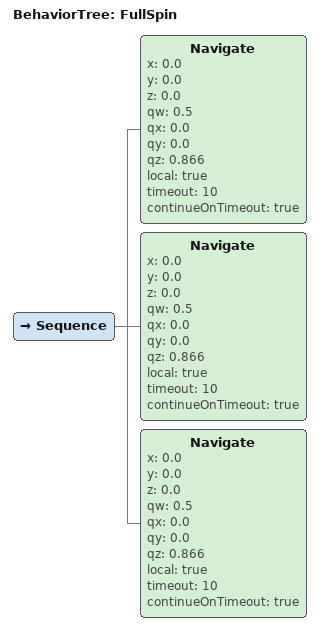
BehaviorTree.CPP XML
<root BTCPP_format="4">
	<BehaviorTree ID="FullSpin">
        <Sequence>
            <Navigate x="0.0" y="0.0" z="0.0" qw="0.5" qx="0.0" qy="0.0" qz="0.866" local="true" timeout="10" continueOnTimeout="true"/>
            <Navigate x="0.0" y="0.0" z="0.0" qw="0.5" qx="0.0" qy="0.0" qz="0.866" local="true" timeout="10" continueOnTimeout="true"/>
            <Navigate x="0.0" y="0.0" z="0.0" qw="0.5" qx="0.0" qy="0.0" qz="0.866" local="true" timeout="10" continueOnTimeout="true"/>
        </Sequence>
	</BehaviorTree>
</root>
